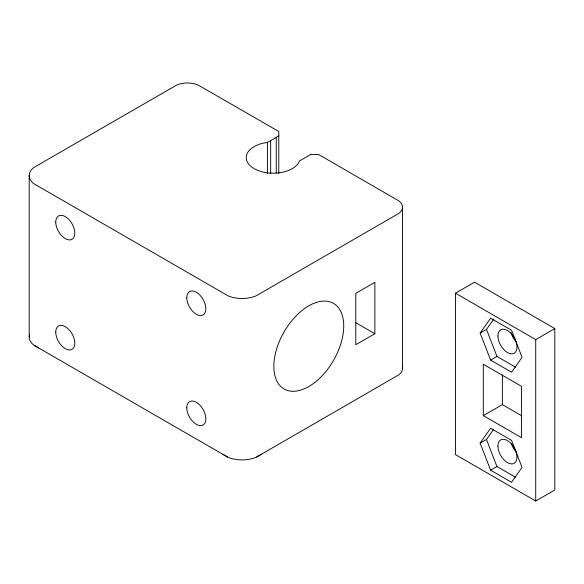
<?xml version="1.0" encoding="UTF-8"?>
<svg xmlns="http://www.w3.org/2000/svg" width="584" height="584" viewBox="0 0 584 584"><rect width="100%" height="100%" fill="white"/><g stroke="black" fill="none" stroke-linecap="round" stroke-linejoin="round"><path stroke-width="0.88" d="M480.143 333.084L490.618 318.178L511.569 330.288L522.052 357.313L511.577 372.22L490.626 360.109L480.143 333.084L486.501 329.42L493.838 318.981M480.121 443.154L490.589 428.247L511.548 440.358L522.023 467.382L511.555 482.289L490.596 470.178L480.121 443.154L486.479 439.489L493.283 429.795M261.128 454.403L255.88 457.36A23.827 13.753 0 0 1 228.256 457.36L223.008 454.403M278.787 173.455L278.787 131.502L198.377 85.176A17.673 10.205 0 0 0 176.463 85.176L33.616 167.623A23.813 13.746 0 0 0 33.616 183.573L228.256 295.949A23.827 13.753 0 0 0 255.88 295.949L398.689 213.481A17.673 10.205 0 0 0 398.689 200.823L318.448 154.402L310.827 154.402L299.475 160.958L298.263 163.359A26.959 15.564 0 0 1 254.135 168.63A26.959 15.564 0 0 1 263.274 143.153L267.428 142.459L278.787 135.904M374.862 333.712L355.802 344.721L355.802 293.358L374.862 282.357L374.862 333.712L355.612 322.602M455.484 293.183L474.558 282.182L554.8 328.602L554.8 490.02L535.725 501.021L455.484 454.6L455.484 293.183L535.725 339.603L535.725 501.021M256.675 456.98L398.689 374.891A17.673 10.205 0 0 0 402.339 367.205M490.626 360.109L496.984 356.437L515.606 367.212M535.725 339.603L554.8 328.602M483.304 415.633L521.432 437.642L521.432 386.287L483.304 364.277L483.304 415.633L502.386 404.632L521.833 415.866M490.596 470.178L496.955 466.514L515.584 477.281M38.741 348.02L33.616 344.991A23.813 13.746 0 0 1 29.485 334.895M34.244 345.421L227.468 456.98M486.501 329.42L496.984 356.437M486.479 439.489L496.955 466.514M502.386 374.899L502.386 404.632M402.493 207.152L402.493 368.562M276.239 137.371L276.239 172.937M270.662 140.598L270.662 173.426M267.428 142.459L267.428 173.463M29.2 175.602L29.2 337.012M516.49 342.282A13.476 7.774 60 0 1 511.117 332.544M516.504 452.33A13.476 7.774 60 0 1 511.35 443.395M314.615 382.608A49.421 28.536 -60 0 0 335.712 304.914A49.421 28.536 -60 0 0 276.028 351.028A49.421 28.536 -60 0 0 314.615 382.608M55.757 222.117A13.476 7.782 60 0 0 70.051 239.9A13.476 7.782 60 0 0 70.051 220.84A13.476 7.782 60 0 0 55.757 222.117M186.785 297.76A13.476 7.782 60 0 0 201.086 315.55A13.476 7.782 60 0 0 201.086 296.482A13.476 7.782 60 0 0 186.785 297.76M55.757 332.172A13.476 7.782 60 0 0 70.051 349.955A13.476 7.782 60 0 0 70.051 330.894A13.476 7.782 60 0 0 55.757 332.172M186.785 407.814A13.476 7.782 60 0 0 201.086 425.605A13.476 7.782 60 0 0 201.086 406.544A13.476 7.782 60 0 0 186.785 407.814M497.933 336.026A13.476 7.774 60 0 0 512.219 353.816A13.476 7.774 60 0 0 512.219 334.756A13.476 7.774 60 0 0 497.933 336.026M497.904 446.096A13.476 7.774 60 0 0 512.197 463.886A13.476 7.774 60 0 0 512.19 444.826A13.476 7.774 60 0 0 497.904 446.096"/></g></svg>
